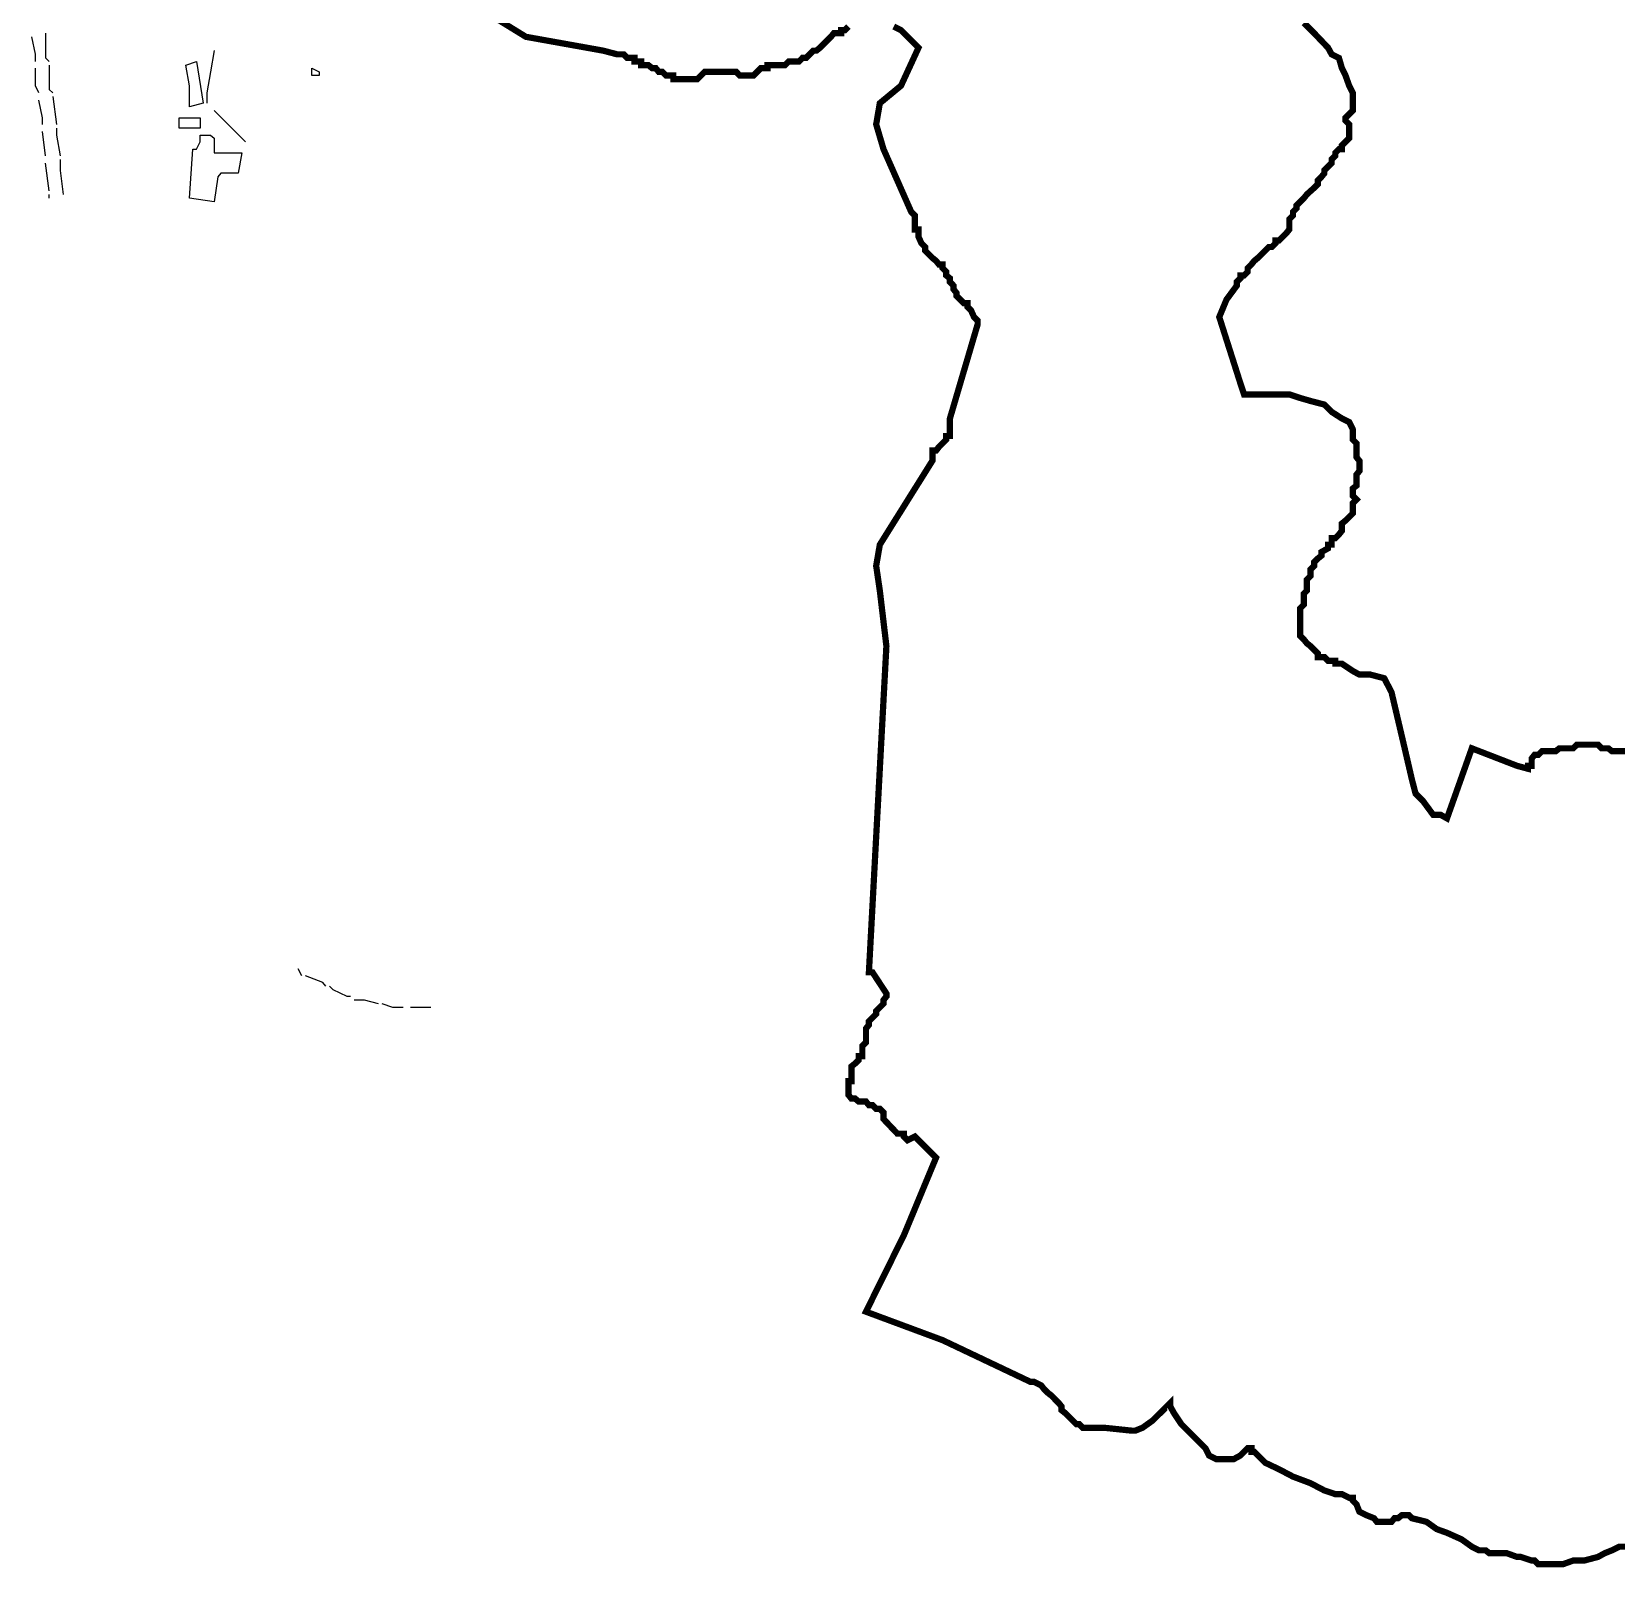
# Model space of a CAD drawing. Header units: millimetres. Extents: x -3588 to 75209, y -3737 to 38254.
# Drawn here: x -769 to -156, y 7027 to 7621 of the extents above; entities that cross this region are included whole.
import ezdxf

# ---------------------------------------------------------------- set-up
doc = ezdxf.new("R2010")
doc.units = ezdxf.units.MM
doc.layers.add('P', color=253, linetype='Continuous')

msp = doc.modelspace()

# ---------------------------------------------------------------- linework, layer by layer
at = {"layer": 'P'}
for points, const_width in [([(-453.309, 7622.884), (-454.717, 7621.476), (-456.126, 7621.476), (-456.126, 7620.34), (-458.958, 7620.34), (-460.079, 7618.931), (-461.503, 7617.523), (-462.911, 7616.115), (-464.32, 7614.706), (-465.728, 7613.57), (-466.864, 7613.57), (-468.273, 7612.162), (-469.681, 7610.754), (-471.089, 7610.754), (-472.498, 7609.329), (-475.042, 7609.329), (-476.451, 7609.329), (-477.875, 7607.921), (-479.283, 7607.921), (-481.828, 7607.921), (-483.236, 7607.921), (-484.644, 7607.921), (-484.644, 7606.801), (-486.053, 7606.801), (-487.189, 7606.801), (-488.597, 7605.392), (-490.006, 7603.968), (-491.414, 7603.968), (-492.822, 7603.968), (-495.367, 7603.968), (-496.775, 7605.392), (-499.608, 7605.392), (-502.152, 7605.392), (-503.561, 7605.392), (-506.377, 7605.392), (-507.514, 7605.392), (-508.922, 7605.392), (-510.33, 7603.968), (-511.739, 7602.56), (-513.147, 7602.56), (-514.283, 7602.56), (-515.692, 7602.56), (-517.1, 7602.56), (-518.524, 7602.56), (-519.933, 7602.56), (-521.053, 7602.56), (-521.053, 7603.968), (-522.477, 7603.968), (-523.886, 7603.968), (-525.294, 7605.392), (-526.702, 7605.392), (-527.838, 7606.801), (-529.247, 7606.801), (-530.655, 7607.921), (-532.063, 7607.921), (-533.472, 7607.921), (-533.472, 7609.329), (-534.608, 7609.329), (-536.016, 7609.329), (-536.016, 7610.754), (-537.425, 7610.754), (-538.849, 7610.754), (-540.257, 7612.162), (-541.378, 7612.162), (-542.802, 7612.162), (-548.163, 7613.57), (-578.074, 7618.931), (-602.352, 7633.895)], 2.417), ([(-453.309, 7622.884), (-454.717, 7621.476), (-456.126, 7621.476), (-456.126, 7620.34), (-458.958, 7620.34), (-460.079, 7618.931), (-461.503, 7617.523), (-462.911, 7616.115), (-464.32, 7614.706), (-465.728, 7613.57), (-466.864, 7613.57), (-468.273, 7612.162), (-469.681, 7610.754), (-471.089, 7610.754), (-472.498, 7609.329), (-475.042, 7609.329), (-476.451, 7609.329), (-477.875, 7607.921), (-479.283, 7607.921), (-481.828, 7607.921), (-483.236, 7607.921), (-484.644, 7607.921), (-484.644, 7606.801), (-486.053, 7606.801), (-487.189, 7606.801), (-488.597, 7605.392), (-490.006, 7603.968), (-491.414, 7603.968), (-492.822, 7603.968), (-495.367, 7603.968), (-496.775, 7605.392), (-499.608, 7605.392), (-502.152, 7605.392), (-503.561, 7605.392), (-506.377, 7605.392), (-507.514, 7605.392), (-508.922, 7605.392), (-510.33, 7603.968), (-511.739, 7602.56), (-513.147, 7602.56), (-514.283, 7602.56), (-515.692, 7602.56), (-517.1, 7602.56), (-518.524, 7602.56), (-519.933, 7602.56), (-521.053, 7602.56), (-521.053, 7603.968), (-522.477, 7603.968), (-523.886, 7603.968), (-525.294, 7605.392), (-526.702, 7605.392), (-527.838, 7606.801), (-529.247, 7606.801), (-530.655, 7607.921), (-532.063, 7607.921), (-533.472, 7607.921), (-533.472, 7609.329), (-534.608, 7609.329), (-536.016, 7609.329), (-536.016, 7610.754), (-537.425, 7610.754), (-538.849, 7610.754), (-540.257, 7612.162), (-541.378, 7612.162), (-542.802, 7612.162), (-548.163, 7613.57), (-578.074, 7618.931), (-602.352, 7633.895)], 1.2), ([(-152.679, 7034.876), (-155.208, 7034.876), (-158.041, 7033.468), (-160.857, 7032.347), (-163.402, 7030.923), (-168.763, 7029.515), (-170.171, 7029.515), (-173.004, 7029.515), (-176.957, 7028.106), (-181.182, 7028.106), (-183.727, 7028.106), (-185.135, 7028.106), (-186.543, 7028.106), (-187.952, 7029.515), (-189.088, 7029.515), (-193.329, 7030.923), (-194.737, 7030.923), (-198.69, 7032.347), (-201.507, 7032.347), (-204.051, 7032.347), (-205.46, 7032.347), (-206.868, 7033.468), (-209.413, 7033.468), (-212.229, 7034.876), (-216.182, 7037.709), (-221.831, 7040.237), (-225.784, 7041.661), (-229.737, 7044.478), (-235.387, 7045.886), (-236.507, 7047.023), (-237.931, 7047.023), (-239.34, 7047.023), (-240.748, 7045.886), (-242.156, 7045.886), (-243.292, 7044.478), (-244.701, 7044.478), (-246.109, 7044.478), (-248.926, 7044.478), (-250.062, 7045.886), (-252.879, 7047.023), (-255.711, 7048.431), (-256.832, 7051.248), (-258.256, 7052.672), (-258.256, 7053.792), (-259.664, 7053.792), (-262.481, 7055.201), (-265.025, 7055.201), (-269.25, 7056.625), (-274.628, 7059.442), (-281.397, 7061.986), (-286.759, 7064.803), (-292.12, 7067.347), (-293.528, 7068.756), (-294.952, 7070.164), (-296.361, 7071.572), (-297.481, 7071.572), (-297.481, 7072.997), (-298.905, 7072.997), (-300.314, 7071.572), (-301.722, 7070.164), (-304.267, 7068.756), (-307.083, 7068.756), (-308.492, 7068.756), (-311.036, 7068.756), (-313.853, 7070.164), (-315.277, 7072.997), (-317.806, 7075.525), (-322.047, 7079.766), (-324.591, 7082.311), (-327.408, 7086.536), (-328.816, 7089.08), (-328.816, 7090.489), (-335.602, 7083.719), (-339.555, 7080.887), (-342.371, 7079.766), (-343.78, 7079.766), (-354.502, 7080.887), (-355.927, 7080.887), (-357.335, 7080.887), (-358.455, 7080.887), (-362.696, 7080.887), (-364.104, 7082.311), (-365.241, 7082.311), (-366.649, 7083.719), (-368.057, 7085.128), (-369.466, 7086.536), (-370.874, 7087.672), (-370.874, 7089.08), (-372.01, 7090.489), (-373.419, 7091.897), (-374.827, 7093.321), (-376.251, 7094.442), (-377.66, 7095.85), (-378.78, 7097.274), (-381.613, 7098.683), (-383.021, 7098.683), (-416.901, 7114.766), (-446.54, 7125.777), (-431.848, 7155.416), (-419.429, 7185.343), (-427.623, 7193.521), (-430.44, 7192.112), (-431.848, 7193.521), (-431.848, 7194.657), (-432.984, 7194.657), (-434.393, 7194.657), (-439.754, 7200.306), (-439.754, 7201.427), (-439.754, 7202.835), (-441.178, 7204.259), (-442.587, 7204.259), (-443.995, 7205.668), (-445.403, 7205.668), (-446.54, 7207.076), (-447.948, 7207.076), (-449.356, 7207.076), (-450.765, 7208.212), (-452.173, 7208.212), (-453.309, 7209.62), (-453.309, 7211.029), (-453.309, 7213.845), (-453.309, 7214.982), (-452.173, 7214.982), (-452.173, 7217.798), (-452.173, 7219.223), (-452.173, 7220.631), (-450.765, 7221.751), (-449.356, 7223.16), (-449.356, 7224.584), (-447.948, 7224.584), (-447.948, 7225.992), (-447.948, 7227.401), (-447.948, 7228.537), (-446.54, 7229.945), (-446.54, 7231.353), (-446.54, 7232.762), (-446.54, 7234.17), (-446.54, 7235.306), (-445.403, 7236.715), (-445.403, 7238.123), (-443.995, 7239.547), (-442.587, 7240.956), (-442.587, 7242.076), (-441.178, 7243.484), (-439.754, 7244.909), (-439.754, 7246.317), (-438.634, 7247.725), (-438.634, 7248.862), (-443.995, 7257.039), (-445.403, 7257.039), (-438.634, 7383.229), (-441.178, 7404.674), (-442.587, 7414.276), (-441.178, 7422.47), (-420.854, 7454.925), (-420.854, 7456.334), (-420.854, 7457.742), (-420.854, 7458.878), (-419.429, 7458.878), (-418.309, 7460.287), (-416.901, 7461.695), (-415.476, 7463.119), (-415.476, 7464.528), (-414.068, 7464.528), (-414.068, 7465.648), (-414.068, 7467.056), (-414.068, 7468.48), (-414.068, 7469.889), (-414.068, 7471.297), (-403.346, 7507.706), (-403.346, 7509.13), (-404.754, 7510.538), (-405.89, 7513.083), (-407.298, 7514.491), (-407.298, 7515.9), (-408.707, 7515.9), (-410.115, 7517.308), (-411.523, 7518.716), (-411.523, 7519.852), (-412.66, 7521.261), (-412.66, 7522.669), (-414.068, 7524.093), (-414.068, 7525.502), (-415.476, 7526.622), (-415.476, 7528.03), (-416.901, 7529.455), (-416.901, 7530.863), (-418.309, 7530.863), (-419.429, 7532.271), (-420.854, 7533.408), (-422.262, 7534.816), (-423.67, 7536.224), (-423.67, 7537.633), (-425.079, 7539.041), (-426.215, 7541.585), (-426.215, 7542.994), (-426.215, 7544.418), (-427.623, 7544.418), (-427.623, 7545.826), (-427.623, 7548.355), (-427.623, 7549.779), (-429.032, 7551.188), (-439.754, 7575.465), (-442.587, 7585.068), (-441.178, 7593.245), (-432.984, 7600.015), (-426.215, 7614.706), (-429.032, 7617.523), (-432.984, 7621.476), (-435.801, 7622.884)], 2.417), ([(-277.156, 7624.293), (-273.203, 7620.34), (-267.842, 7614.706), (-266.434, 7612.162), (-263.617, 7610.754), (-262.481, 7606.801), (-261.073, 7603.968), (-259.664, 7600.015), (-258.256, 7597.198), (-258.256, 7595.79), (-258.256, 7594.382), (-258.256, 7593.245), (-258.256, 7590.429), (-259.664, 7589.004), (-261.073, 7587.596), (-261.073, 7586.476), (-259.664, 7585.068), (-259.664, 7582.235), (-259.664, 7580.827), (-259.664, 7579.69), (-261.073, 7578.282), (-262.481, 7576.874), (-262.481, 7575.465), (-263.617, 7575.465), (-265.025, 7574.057), (-265.025, 7572.921), (-266.434, 7571.512), (-266.434, 7570.104), (-267.842, 7568.68), (-269.25, 7567.271), (-269.25, 7566.151), (-270.387, 7564.743), (-271.795, 7563.319), (-271.795, 7561.91), (-273.203, 7560.502), (-276.036, 7557.957), (-277.156, 7556.549), (-278.581, 7555.141), (-279.989, 7553.732), (-279.989, 7552.596), (-281.397, 7551.188), (-281.397, 7549.779), (-282.806, 7548.355), (-282.806, 7546.947), (-282.806, 7544.418), (-283.942, 7542.994), (-285.35, 7541.585), (-286.759, 7540.177), (-288.167, 7540.177), (-288.167, 7539.041), (-289.575, 7537.633), (-290.711, 7537.633), (-292.12, 7536.224), (-293.528, 7534.816), (-294.952, 7533.408), (-296.361, 7532.271), (-297.481, 7530.863), (-298.905, 7529.455), (-298.905, 7528.03), (-300.314, 7526.622), (-301.722, 7526.622), (-301.722, 7525.502), (-303.13, 7524.093), (-303.13, 7522.669), (-307.083, 7517.308), (-309.9, 7510.538), (-301.722, 7484.852), (-300.314, 7480.611), (-294.952, 7480.611), (-288.167, 7480.611), (-282.806, 7480.611), (-278.581, 7479.203), (-274.628, 7478.067), (-269.25, 7476.658), (-266.434, 7473.842), (-262.481, 7471.297), (-259.664, 7469.889), (-258.256, 7467.056), (-258.256, 7465.648), (-258.256, 7464.528), (-258.256, 7463.119), (-256.832, 7461.695), (-256.832, 7460.287), (-256.832, 7458.878), (-256.832, 7457.742), (-256.832, 7456.334), (-255.711, 7454.925), (-255.711, 7453.517), (-255.711, 7452.109), (-255.711, 7450.972), (-256.832, 7449.564), (-256.832, 7448.156), (-256.832, 7446.731), (-256.832, 7445.323), (-258.256, 7444.203), (-258.256, 7442.795), (-258.256, 7441.37), (-256.832, 7439.962), (-258.256, 7438.554), (-258.256, 7436.009), (-258.256, 7434.601), (-259.664, 7433.192), (-261.073, 7431.784), (-262.481, 7430.648), (-262.481, 7429.239), (-262.481, 7427.831), (-263.617, 7426.407), (-265.025, 7424.998), (-266.434, 7424.998), (-266.434, 7423.878), (-266.434, 7422.47), (-267.842, 7422.47), (-267.842, 7421.045), (-270.387, 7419.637), (-270.387, 7418.229), (-271.795, 7417.093), (-273.203, 7415.684), (-273.203, 7414.276), (-274.628, 7412.868), (-274.628, 7411.459), (-274.628, 7410.323), (-276.036, 7408.915), (-276.036, 7406.082), (-276.036, 7404.674), (-277.156, 7403.553), (-277.156, 7402.145), (-277.156, 7400.721), (-277.156, 7399.312), (-278.581, 7397.904), (-278.581, 7396.768), (-278.581, 7395.36), (-278.581, 7393.951), (-278.581, 7391.135), (-278.581, 7389.998), (-278.581, 7388.59), (-278.581, 7387.182), (-277.156, 7385.757), (-276.036, 7384.349), (-274.628, 7383.229), (-273.203, 7381.82), (-271.795, 7380.396), (-271.795, 7378.988), (-270.387, 7378.988), (-269.25, 7378.988), (-267.842, 7377.579), (-266.434, 7377.579), (-265.025, 7377.579), (-265.025, 7376.443), (-263.617, 7376.443), (-262.481, 7376.443), (-258.256, 7373.626), (-255.711, 7372.218), (-251.47, 7372.218), (-246.109, 7370.81), (-243.292, 7365.433), (-237.931, 7342.579), (-235.387, 7331.569), (-233.978, 7326.207), (-231.146, 7323.375), (-227.193, 7318.014), (-224.376, 7318.014), (-221.831, 7316.605), (-212.229, 7343.7), (-194.737, 7336.93), (-190.496, 7335.794), (-190.496, 7336.93), (-189.088, 7336.93), (-189.088, 7338.338), (-189.088, 7339.747), (-187.952, 7341.171), (-186.543, 7341.171), (-185.135, 7342.579), (-183.727, 7342.579), (-182.318, 7342.579), (-181.182, 7342.579), (-179.774, 7342.579), (-178.365, 7343.7), (-176.957, 7343.7), (-175.533, 7343.7), (-174.412, 7343.7), (-173.004, 7343.7), (-171.58, 7345.108), (-170.171, 7345.108), (-168.763, 7345.108), (-167.627, 7345.108), (-166.219, 7345.108), (-164.81, 7345.108), (-163.402, 7345.108), (-161.994, 7343.7), (-160.857, 7343.7), (-159.449, 7343.7), (-158.041, 7342.579), (-152.679, 7342.579)], 2.417), ([(-277.156, 7624.293), (-273.203, 7620.34), (-267.842, 7614.706), (-266.434, 7612.162), (-263.617, 7610.754), (-262.481, 7606.801), (-261.073, 7603.968), (-259.664, 7600.015), (-258.256, 7597.198), (-258.256, 7595.79), (-258.256, 7594.382), (-258.256, 7593.245), (-258.256, 7590.429), (-259.664, 7589.004), (-261.073, 7587.596), (-261.073, 7586.476), (-259.664, 7585.068), (-259.664, 7582.235), (-259.664, 7580.827), (-259.664, 7579.69), (-261.073, 7578.282), (-262.481, 7576.874), (-262.481, 7575.465), (-263.617, 7575.465), (-265.025, 7574.057), (-265.025, 7572.921), (-266.434, 7571.512), (-266.434, 7570.104), (-267.842, 7568.68), (-269.25, 7567.271), (-269.25, 7566.151), (-270.387, 7564.743), (-271.795, 7563.319), (-271.795, 7561.91), (-273.203, 7560.502), (-276.036, 7557.957), (-277.156, 7556.549), (-278.581, 7555.141), (-279.989, 7553.732), (-279.989, 7552.596), (-281.397, 7551.188), (-281.397, 7549.779), (-282.806, 7548.355), (-282.806, 7546.947), (-282.806, 7544.418), (-283.942, 7542.994), (-285.35, 7541.585), (-286.759, 7540.177), (-288.167, 7540.177), (-288.167, 7539.041), (-289.575, 7537.633), (-290.711, 7537.633), (-292.12, 7536.224), (-293.528, 7534.816), (-294.952, 7533.408), (-296.361, 7532.271), (-297.481, 7530.863), (-298.905, 7529.455), (-298.905, 7528.03), (-300.314, 7526.622), (-301.722, 7526.622), (-301.722, 7525.502), (-303.13, 7524.093), (-303.13, 7522.669), (-307.083, 7517.308), (-309.9, 7510.538), (-301.722, 7484.852), (-300.314, 7480.611), (-294.952, 7480.611), (-288.167, 7480.611), (-282.806, 7480.611), (-278.581, 7479.203), (-274.628, 7478.067), (-269.25, 7476.658), (-266.434, 7473.842), (-262.481, 7471.297), (-259.664, 7469.889), (-258.256, 7467.056), (-258.256, 7465.648), (-258.256, 7464.528), (-258.256, 7463.119), (-256.832, 7461.695), (-256.832, 7460.287), (-256.832, 7458.878), (-256.832, 7457.742), (-256.832, 7456.334), (-255.711, 7454.925), (-255.711, 7453.517), (-255.711, 7452.109), (-255.711, 7450.972), (-256.832, 7449.564), (-256.832, 7448.156), (-256.832, 7446.731), (-256.832, 7445.323), (-258.256, 7444.203), (-258.256, 7442.795), (-258.256, 7441.37), (-256.832, 7439.962), (-258.256, 7438.554), (-258.256, 7436.009), (-258.256, 7434.601), (-259.664, 7433.192), (-261.073, 7431.784), (-262.481, 7430.648), (-262.481, 7429.239), (-262.481, 7427.831), (-263.617, 7426.407), (-265.025, 7424.998), (-266.434, 7424.998), (-266.434, 7423.878), (-266.434, 7422.47), (-267.842, 7422.47), (-267.842, 7421.045), (-270.387, 7419.637), (-270.387, 7418.229), (-271.795, 7417.093), (-273.203, 7415.684), (-273.203, 7414.276), (-274.628, 7412.868), (-274.628, 7411.459), (-274.628, 7410.323), (-276.036, 7408.915), (-276.036, 7406.082), (-276.036, 7404.674), (-277.156, 7403.553), (-277.156, 7402.145), (-277.156, 7400.721), (-277.156, 7399.312), (-278.581, 7397.904), (-278.581, 7396.768), (-278.581, 7395.36), (-278.581, 7393.951), (-278.581, 7391.135), (-278.581, 7389.998), (-278.581, 7388.59), (-278.581, 7387.182), (-277.156, 7385.757), (-276.036, 7384.349), (-274.628, 7383.229), (-273.203, 7381.82), (-271.795, 7380.396), (-271.795, 7378.988), (-270.387, 7378.988), (-269.25, 7378.988), (-267.842, 7377.579), (-266.434, 7377.579), (-265.025, 7377.579), (-265.025, 7376.443), (-263.617, 7376.443), (-262.481, 7376.443), (-258.256, 7373.626), (-255.711, 7372.218), (-251.47, 7372.218), (-246.109, 7370.81), (-243.292, 7365.433), (-237.931, 7342.579), (-235.387, 7331.569), (-233.978, 7326.207), (-231.146, 7323.375), (-227.193, 7318.014), (-224.376, 7318.014), (-221.831, 7316.605), (-212.229, 7343.7), (-194.737, 7336.93), (-190.496, 7335.794), (-190.496, 7336.93), (-189.088, 7336.93), (-189.088, 7338.338), (-189.088, 7339.747), (-187.952, 7341.171), (-186.543, 7341.171), (-185.135, 7342.579), (-183.727, 7342.579), (-182.318, 7342.579), (-181.182, 7342.579), (-179.774, 7342.579), (-178.365, 7343.7), (-176.957, 7343.7), (-175.533, 7343.7), (-174.412, 7343.7), (-173.004, 7343.7), (-171.58, 7345.108), (-170.171, 7345.108), (-168.763, 7345.108), (-167.627, 7345.108), (-166.219, 7345.108), (-164.81, 7345.108), (-163.402, 7345.108), (-161.994, 7343.7), (-160.857, 7343.7), (-159.449, 7343.7), (-158.041, 7342.579), (-152.679, 7342.579)], 1.2), ([(-155.208, 7034.876), (-158.041, 7033.468), (-160.857, 7032.347), (-163.402, 7030.923), (-168.763, 7029.515), (-170.171, 7029.515), (-173.004, 7029.515), (-176.957, 7028.106), (-181.182, 7028.106), (-183.727, 7028.106), (-185.135, 7028.106), (-186.543, 7028.106), (-187.952, 7029.515), (-189.088, 7029.515), (-193.329, 7030.923), (-194.737, 7030.923), (-198.69, 7032.347), (-201.507, 7032.347), (-204.051, 7032.347), (-205.46, 7032.347), (-206.868, 7033.468), (-209.413, 7033.468), (-212.229, 7034.876), (-216.182, 7037.709), (-221.831, 7040.237), (-225.784, 7041.661), (-229.737, 7044.478), (-235.387, 7045.886), (-236.507, 7047.023), (-237.931, 7047.023), (-239.34, 7047.023), (-240.748, 7045.886), (-242.156, 7045.886), (-243.292, 7044.478), (-244.701, 7044.478), (-246.109, 7044.478), (-248.926, 7044.478), (-250.062, 7045.886), (-252.879, 7047.023), (-255.711, 7048.431), (-256.832, 7051.248), (-258.256, 7052.672), (-258.256, 7053.792), (-259.664, 7053.792), (-262.481, 7055.201), (-265.025, 7055.201), (-269.25, 7056.625), (-274.628, 7059.442), (-281.397, 7061.986), (-286.759, 7064.803), (-292.12, 7067.347), (-293.528, 7068.756), (-294.952, 7070.164), (-296.361, 7071.572), (-297.481, 7071.572), (-297.481, 7072.997), (-298.905, 7072.997), (-300.314, 7071.572), (-301.722, 7070.164), (-304.267, 7068.756), (-307.083, 7068.756), (-308.492, 7068.756), (-311.036, 7068.756), (-313.853, 7070.164), (-315.277, 7072.997), (-317.806, 7075.525), (-322.047, 7079.766), (-324.591, 7082.311), (-327.408, 7086.536), (-328.816, 7089.08), (-328.816, 7090.489), (-335.602, 7083.719), (-339.555, 7080.887), (-342.371, 7079.766), (-343.78, 7079.766), (-354.502, 7080.887), (-355.927, 7080.887), (-357.335, 7080.887), (-358.455, 7080.887), (-362.696, 7080.887), (-364.104, 7082.311), (-365.241, 7082.311), (-366.649, 7083.719), (-368.057, 7085.128), (-369.466, 7086.536), (-370.874, 7087.672), (-370.874, 7089.08), (-372.01, 7090.489), (-373.419, 7091.897), (-374.827, 7093.321), (-376.251, 7094.442), (-377.66, 7095.85), (-378.78, 7097.274), (-381.613, 7098.683), (-383.021, 7098.683), (-416.901, 7114.766), (-446.54, 7125.777), (-431.848, 7155.416), (-419.429, 7185.343), (-427.623, 7193.521), (-430.44, 7192.112), (-431.848, 7193.521), (-431.848, 7194.657), (-432.984, 7194.657), (-434.393, 7194.657), (-439.754, 7200.306), (-439.754, 7201.427), (-439.754, 7202.835), (-441.178, 7204.259), (-442.587, 7204.259), (-443.995, 7205.668), (-445.403, 7205.668), (-446.54, 7207.076), (-447.948, 7207.076), (-449.356, 7207.076), (-450.765, 7208.212), (-452.173, 7208.212), (-453.309, 7209.62), (-453.309, 7211.029), (-453.309, 7213.845), (-453.309, 7214.982), (-452.173, 7214.982), (-452.173, 7217.798), (-452.173, 7219.223), (-452.173, 7220.631), (-450.765, 7221.751), (-449.356, 7223.16), (-449.356, 7224.584), (-447.948, 7224.584), (-447.948, 7225.992), (-447.948, 7227.401), (-447.948, 7228.537), (-446.54, 7229.945), (-446.54, 7231.353), (-446.54, 7232.762), (-446.54, 7234.17), (-446.54, 7235.306), (-445.403, 7236.715), (-445.403, 7238.123), (-443.995, 7239.547), (-442.587, 7240.956), (-442.587, 7242.076), (-441.178, 7243.484), (-439.754, 7244.909), (-439.754, 7246.317), (-438.634, 7247.725), (-438.634, 7248.862), (-443.995, 7257.039), (-445.403, 7257.039), (-438.634, 7383.229), (-441.178, 7404.674), (-442.587, 7414.276), (-441.178, 7422.47), (-420.854, 7454.925), (-420.854, 7456.334), (-420.854, 7457.742), (-420.854, 7458.878), (-419.429, 7458.878), (-418.309, 7460.287), (-416.901, 7461.695), (-415.476, 7463.119), (-415.476, 7464.528), (-414.068, 7464.528), (-414.068, 7465.648), (-414.068, 7467.056), (-414.068, 7468.48), (-414.068, 7469.889), (-414.068, 7471.297), (-403.346, 7507.706), (-403.346, 7509.13), (-404.754, 7510.538), (-405.89, 7513.083), (-407.298, 7514.491), (-407.298, 7515.9), (-408.707, 7515.9), (-410.115, 7517.308), (-411.523, 7518.716), (-411.523, 7519.852), (-412.66, 7521.261), (-412.66, 7522.669), (-414.068, 7524.093), (-414.068, 7525.502), (-415.476, 7526.622), (-415.476, 7528.03), (-416.901, 7529.455), (-416.901, 7530.863), (-418.309, 7530.863), (-419.429, 7532.271), (-420.854, 7533.408), (-422.262, 7534.816), (-423.67, 7536.224), (-423.67, 7537.633), (-425.079, 7539.041), (-426.215, 7541.585), (-426.215, 7542.994), (-426.215, 7544.418), (-427.623, 7544.418), (-427.623, 7545.826), (-427.623, 7548.355), (-427.623, 7549.779), (-429.032, 7551.188), (-439.754, 7575.465), (-442.587, 7585.068), (-441.178, 7593.245), (-432.984, 7600.015), (-426.215, 7614.706), (-429.032, 7617.523), (-432.984, 7621.476), (-435.801, 7622.884)], 1.2)]:
    msp.add_lwpolyline(points, dxfattribs=dict(at, const_width=const_width))
for points in [[(-767.782, 7609.329), (-767.782, 7612.162), (-769.19, 7618.931)], [(-763.829, 7620.34), (-763.829, 7618.931), (-763.829, 7610.754), (-762.421, 7609.329)], [(-698.614, 7613.57), (-700.022, 7605.392), (-701.447, 7597.198), (-701.447, 7593.245)], [(-698.614, 7613.57), (-700.022, 7605.392), (-701.447, 7597.198), (-701.447, 7593.245)], [(-766.374, 7597.198), (-767.782, 7600.015), (-767.782, 7606.801)], [(-762.421, 7607.921), (-762.421, 7598.607), (-760.997, 7597.198)], [(-708.216, 7600.015), (-709.625, 7607.921), (-705.4, 7609.329), (-702.855, 7593.245), (-708.216, 7591.837), (-708.216, 7600.015)], [(-659.373, 7603.968), (-660.797, 7603.968), (-660.797, 7606.801), (-657.965, 7605.392), (-657.965, 7603.968), (-659.373, 7603.968)], [(-764.949, 7585.068), (-764.949, 7587.596), (-766.374, 7594.382)], [(-760.997, 7595.79), (-759.588, 7585.068)], [(-708.216, 7583.643), (-712.169, 7583.643), (-712.169, 7587.596), (-703.975, 7587.596), (-703.975, 7583.643), (-708.216, 7583.643)], [(-686.483, 7578.282), (-698.614, 7590.429)], [(-686.483, 7578.282), (-698.614, 7590.429)], [(-763.829, 7572.921), (-764.949, 7582.235)], [(-759.588, 7583.643), (-759.588, 7580.827), (-758.18, 7572.921)], [(-703.975, 7578.282), (-703.975, 7580.827), (-700.022, 7580.827), (-698.614, 7579.69), (-698.614, 7574.057), (-687.892, 7574.057), (-689.3, 7566.151), (-694.661, 7566.151), (-696.069, 7566.151), (-697.206, 7564.743), (-698.614, 7555.141), (-708.216, 7556.549), (-706.808, 7575.465), (-705.4, 7575.465), (-703.975, 7578.282)], [(-762.421, 7559.366), (-763.829, 7570.104)], [(-758.18, 7571.512), (-758.18, 7567.271)], [(-758.18, 7567.271), (-757.044, 7557.957)], [(-762.421, 7556.549), (-762.421, 7557.957)], [(-664.75, 7255.631), (-666.159, 7258.448)], [(-655.42, 7251.678), (-656.556, 7253.087), (-663.326, 7255.631)], [(-645.834, 7247.725), (-647.242, 7247.725), (-652.603, 7250.27), (-654.012, 7251.678)], [(-635.095, 7244.909), (-640.473, 7246.317), (-644.425, 7246.317)], [(-625.509, 7243.484), (-629.462, 7243.484), (-633.687, 7244.909)], [(-614.771, 7243.484), (-618.724, 7243.484), (-621.556, 7243.484), (-622.676, 7243.484)]]:
    msp.add_lwpolyline(points, dxfattribs=at)

doc.saveas('drawing.dxf')
